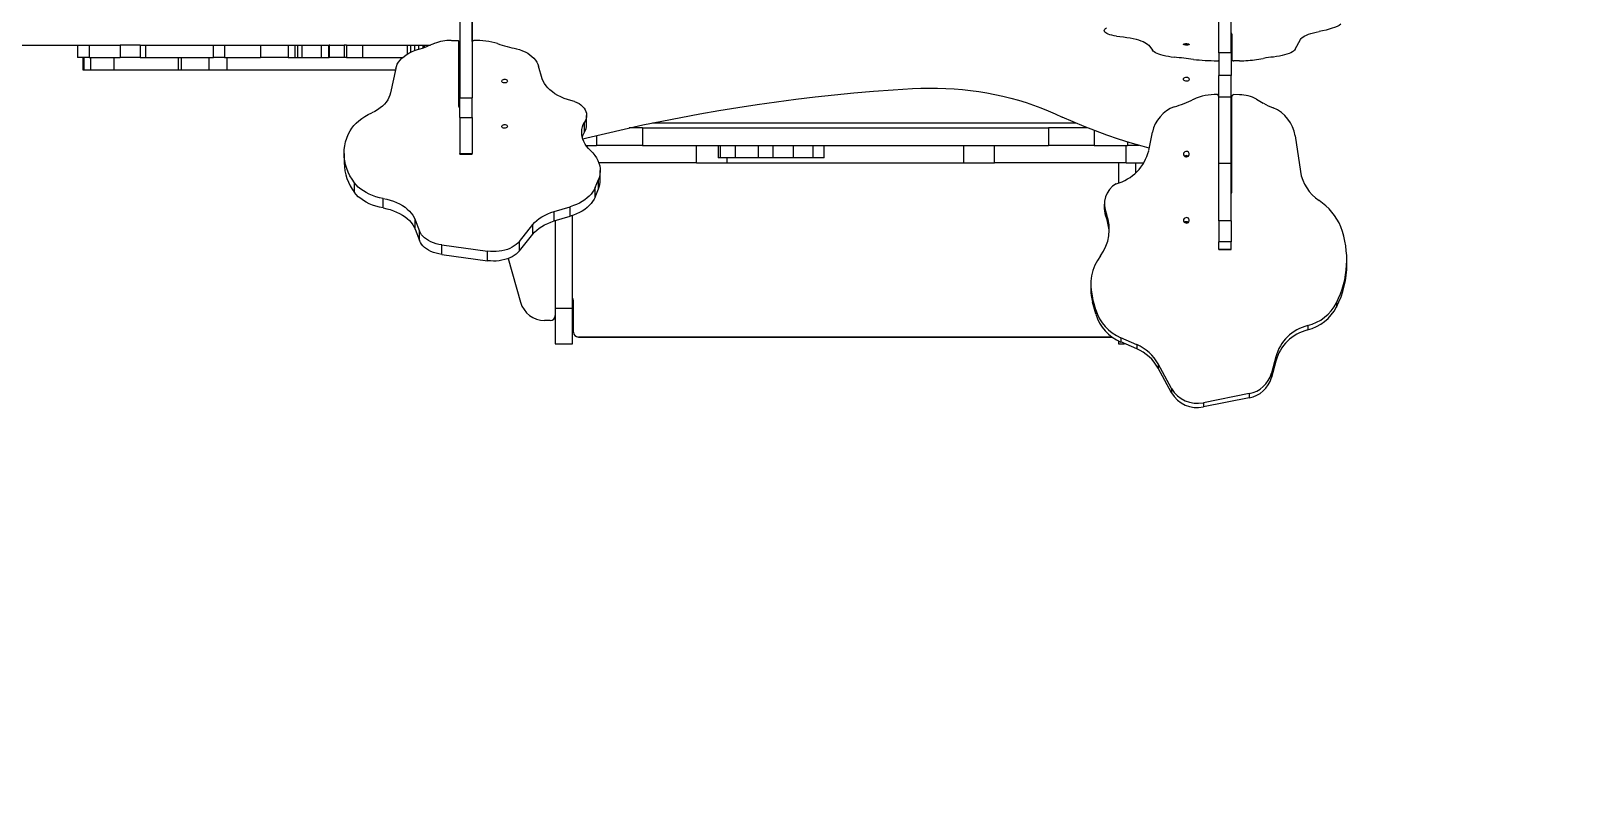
# Model space of a CAD drawing. Header units: millimetres. Extents: x -7098 to 6497, y -6127 to 5201.
# Drawn here: x 456 to 2327, y 764 to 1684 of the extents above; entities that cross this region are included whole.
import ezdxf

# ---------------------------------------------------------------- set-up
doc = ezdxf.new("R2010")
doc.units = ezdxf.units.MM
doc.layers.add('DIKOM_ОБЪЕКТ', color=7, linetype='Continuous')
doc.layers.add('DIKOM_РАЗМЕР_ЗОНА', color=7, linetype='Continuous')
doc.styles.add('style1', font='arial.ttf', dxfattribs={"width": 0.8})
doc.dimstyles.new('1-50', dxfattribs={"dimtxt": 300, "dimasz": 200, "dimexe": 100, "dimexo": 0, "dimgap": 100, "dimtad": 1, "dimdec": 0, "dimtxsty": 'style1', "dimcen": 0, "dimclrd": 7, "dimclre": 7, "dimadec": 1, "dimazin": 2, "dimtfac": 1, "dimtdec": 0, "dimtmove": 1, "dimatfit": 3, "dimfxl": 0, "dimlwd": 25, "dimlwe": 18, "dimarcsym": 0})

# ---------------------------------------------------------------- blocks, each defined once
blk = doc.blocks.new('*D19')
at = {"layer": 'Defpoints', "color": 0, "transparency": 16777216}
for p in [(-3422.4, 1730.2), (4498.5, 1730.2), (-3422.4, -5447.2)]:
    blk.add_point(p, dxfattribs=at)
at = {"layer": 'DIKOM_РАЗМЕР_ЗОНА', "color": 7, "lineweight": 18, "transparency": 16777216}
for p, q in [((-3422.4, 1730.2), (-3422.4, -5547.2)), ((4498.5, 1730.2), (4498.5, -5547.2))]:
    blk.add_line(p, q, dxfattribs=at)
at = {"layer": 'DIKOM_РАЗМЕР_ЗОНА', "color": 7, "lineweight": 25, "transparency": 16777216}
blk.add_line((4298.5, -5447.2), (-3222.4, -5447.2), dxfattribs=at)
at = {"layer": 'DIKOM_РАЗМЕР_ЗОНА', "color": 7, "transparency": 16777216}
for points in [[(-3222.4, -5413.9), (-3222.4, -5480.6), (-3422.4, -5447.2)], [(4298.5, -5413.9), (4298.5, -5480.6), (4498.5, -5447.2)]]:
    blk.add_solid(points, dxfattribs=at)
at = {"layer": 'DIKOM_РАЗМЕР_ЗОНА', "color": 0, "transparency": 16777216, "insert": (538, -5194.1), "char_height": 300, "attachment_point": 5, "style": 'style1'}
blk.add_mtext('7900', dxfattribs=at)
blk = doc.blocks.new('*D17')
at = {"layer": 'Defpoints', "color": 0, "transparency": 16777216}
for p in [(-5422.4, 1752.1), (6497.5, 1509.8), (-5422.4, -6026.7)]:
    blk.add_point(p, dxfattribs=at)
at = {"layer": 'DIKOM_РАЗМЕР_ЗОНА', "color": 7, "lineweight": 18, "transparency": 16777216}
for p, q in [((-5422.4, 1752.1), (-5422.4, -6126.7)), ((6497.5, 1509.8), (6497.5, -6126.7))]:
    blk.add_line(p, q, dxfattribs=at)
at = {"layer": 'DIKOM_РАЗМЕР_ЗОНА', "color": 7, "lineweight": 25, "transparency": 16777216}
blk.add_line((6297.5, -6026.7), (-5222.4, -6026.7), dxfattribs=at)
at = {"layer": 'DIKOM_РАЗМЕР_ЗОНА', "color": 7, "transparency": 16777216}
for points in [[(-5222.4, -5993.4), (-5222.4, -6060.1), (-5422.4, -6026.7)], [(6297.5, -5993.4), (6297.5, -6060.1), (6497.5, -6026.7)]]:
    blk.add_solid(points, dxfattribs=at)
at = {"layer": 'DIKOM_РАЗМЕР_ЗОНА', "color": 0, "transparency": 16777216, "insert": (537.5, -5773.6), "char_height": 300, "attachment_point": 5, "style": 'style1'}
blk.add_mtext('11900', dxfattribs=at)

msp = doc.modelspace()

# ---------------------------------------------------------------- linework, layer by layer
at = {"layer": 'DIKOM_ОБЪЕКТ', "color": 7, "linetype": 'Continuous', "lineweight": 15}
for p, q in [((988, 1671), (988, 1809.4)), ((973, 1707.1), (973, 1603)), ((988, 1707.1), (988, 1603)), ((1888, 1657.2), (1888, 1695.3)), ((1903, 1657.2), (1903, 1695.3)), ((400, 1666.7), (528.3, 1666.7)), ((512.2, 1666.7), (512.2, 1651.7)), ((512.3, 1666.7), (512.3, 1651.7)), ((526.4, 1666.7), (526.4, 1651.7)), ((528.3, 1666.7), (563.7, 1666.7)), ((563.7, 1666.7), (563.7, 1651.7)), ((587.8, 1666.7), (563.7, 1666.7)), ((587.8, 1666.7), (587.8, 1651.7)), ((587.8, 1666.7), (594.2, 1666.7)), ((594.2, 1666.7), (594.2, 1651.7)), ((594.2, 1666.7), (646.8, 1666.7)), ((646.8, 1666.7), (774.2, 1666.7)), ((676.1, 1651.7), (676.1, 1666.7)), ((689.4, 1666.7), (689.4, 1651.7)), ((732.8, 1666.7), (732.8, 1651.7)), ((766.2, 1666.7), (766.2, 1651.7)), ((774, 1666.7), (774, 1651.7)), ((774, 1666.7), (774, 1651.7)), ((774.2, 1666.7), (777.5, 1666.7)), ((777.5, 1666.7), (777.5, 1651.7)), ((777.5, 1666.7), (782.5, 1666.7)), ((782.5, 1666.7), (782.5, 1651.7)), ((782.5, 1666.7), (805.8, 1666.7)), ((805.8, 1666.7), (805.8, 1651.7)), ((805.8, 1666.7), (814.8, 1666.7)), ((814.8, 1666.7), (814.8, 1651.7)), ((814.8, 1666.7), (815.7, 1666.7)), ((815.7, 1666.7), (815.7, 1651.7)), ((816.5, 1666.7), (815.7, 1666.7)), ((816.5, 1666.7), (833.6, 1666.7)), ((833.6, 1666.7), (833.6, 1651.7)), ((836.3, 1666.7), (833.6, 1666.7)), ((836.3, 1666.7), (836.3, 1651.7)), ((836.3, 1666.7), (855.9, 1666.7)), ((855.9, 1666.7), (855.9, 1651.7)), ((855.9, 1666.7), (905.7, 1666.7)), ((905.7, 1666.7), (937.8, 1666.7)), ((909.7, 1666.7), (909.7, 1655.8)), ((913.8, 1666.7), (913.8, 1658.1)), ((918.6, 1666.7), (918.6, 1660.1)), ((923.3, 1666.7), (923.3, 1661.6)), ((928.3, 1666.7), (928.3, 1663)), ((930.1, 1666.7), (930.1, 1663.7)), ((933.6, 1666.7), (933.6, 1665)), ((942.4, 1668.6), (934.2, 1665.2)), ((935.5, 1665.8), (935.5, 1666.7)), ((962.9, 1672.2), (970, 1672.2)), ((972, 1592.7), (972, 1670.9)), ((972, 1666.7), (973, 1666.7)), ((988, 1682.4), (988, 1682.4)), ((988, 1677.1), (988, 1677.1)), ((1803.7, 1666.4), (1808.1, 1660.3)), ((1904, 1679.8), (1904, 1648.3)), ((1980.2, 1661.5), (1986.5, 1673.3)), ((512.2, 1651.7), (512.3, 1651.7)), ((526.4, 1651.7), (512.3, 1651.7)), ((518.7, 1651.7), (518.7, 1636.7)), ((519.6, 1651.7), (519.6, 1636.7)), ((526.4, 1651.7), (563.7, 1651.7)), ((528, 1651.7), (528, 1636.7)), ((555.8, 1651.7), (555.8, 1636.7)), ((587.8, 1651.7), (563.7, 1651.7)), ((587.8, 1651.7), (594.2, 1651.7)), ((594.2, 1651.7), (676.1, 1651.7)), ((633.4, 1651.7), (633.4, 1636.7)), ((637, 1651.7), (637, 1636.7)), ((670.3, 1651.7), (670.3, 1636.7)), ((689.4, 1651.7), (676.1, 1651.7)), ((689.4, 1651.7), (732.8, 1651.7)), ((692, 1651.7), (692, 1636.7)), ((766.2, 1651.7), (732.8, 1651.7)), ((766.2, 1651.7), (774, 1651.7)), ((774, 1651.7), (777.5, 1651.7)), ((777.5, 1651.7), (782.5, 1651.7)), ((782.5, 1651.7), (805.8, 1651.7)), ((805.8, 1651.7), (814.8, 1651.7)), ((814.8, 1651.7), (815.7, 1651.7)), ((833.6, 1651.7), (815.7, 1651.7)), ((836.3, 1651.7), (833.6, 1651.7)), ((836.3, 1651.7), (855.9, 1651.7)), ((855.9, 1651.7), (904.3, 1651.7)), ((1903, 1657.2), (1888, 1657.2)), ((1888, 1657.2), (1888, 1629.8)), ((1903, 1657.2), (1903, 1629.8)), ((1913.2, 1647.8), (1906, 1647.8)), ((1933.7, 1649.2), (1941.8, 1650.6)), ((518.7, 1636.7), (519.6, 1636.7)), ((519.6, 1636.7), (528, 1636.7)), ((528, 1636.7), (555.8, 1636.7)), ((555.8, 1636.7), (633.4, 1636.7)), ((633.4, 1636.7), (637, 1636.7)), ((637, 1636.7), (670.3, 1636.7)), ((670.3, 1636.7), (692, 1636.7)), ((692, 1636.7), (895.5, 1636.7)), ((895.8, 1638.2), (889.6, 1608.9)), ((1072.4, 1626), (1068, 1641.2)), ((1903, 1629.8), (1888, 1629.8)), ((1888, 1604), (1888, 1629.8)), ((1903, 1604), (1903, 1629.8)), ((973, 1603), (988, 1603)), ((973, 1579.4), (973, 1603)), ((988, 1579.4), (988, 1603)), ((1903, 1604), (1888, 1604)), ((1888, 1523.8), (1888, 1604)), ((1903, 1523.8), (1903, 1604)), ((1904, 1490.6), (1904, 1605)), ((1913.2, 1606.8), (1906, 1606.9)), ((1933.7, 1601.6), (1941.8, 1596.7)), ((973, 1579.4), (988, 1579.4)), ((973, 1579.4), (973, 1535.9)), ((988, 1579.4), (988, 1535.9)), ((1123.3, 1562.2), (1123.3, 1573.7)), ((1126, 1570.4), (1126, 1581.9)), ((1205.2, 1572.7), (1715.3, 1572.7)), ((1138, 1557.6), (1138, 1545.7)), ((1193.3, 1566.7), (1177.3, 1566.7)), ((1193.3, 1566.7), (1193.3, 1545.7)), ((1193.3, 1566.7), (1682.8, 1566.7)), ((1682.8, 1566.7), (1682.8, 1545.7)), ((1730, 1566.7), (1682.8, 1566.7)), ((1738, 1563.6), (1738, 1545.7)), ((1803.7, 1539.4), (1808.1, 1561.6)), ((1980.2, 1557.2), (1986.5, 1514.4)), ((833.6, 1536), (833.6, 1524.5)), ((973, 1535.9), (988, 1535.9)), ((973, 1535.2), (973, 1535.9)), ((973, 1535.2), (988, 1535.2)), ((988, 1535.2), (988, 1535.9)), ((1125.1, 1545.7), (1138, 1545.7)), ((1193.3, 1545.7), (1138, 1545.7)), ((1193.3, 1545.7), (1682.8, 1545.7)), ((1258.4, 1524.7), (1258.4, 1545.7)), ((1284.7, 1545.7), (1284.7, 1530.7)), ((1287.4, 1530.7), (1287.4, 1545.7)), ((1305.3, 1530.7), (1305.3, 1545.7)), ((1333, 1530.7), (1333, 1545.7)), ((1350.9, 1530.7), (1350.9, 1545.7)), ((1375.4, 1530.7), (1375.4, 1545.7)), ((1399.2, 1530.7), (1399.2, 1545.7)), ((1412.3, 1530.7), (1412.3, 1545.7)), ((1580.7, 1524.7), (1580.7, 1545.7)), ((1617.6, 1524.7), (1617.6, 1545.7)), ((1738, 1545.7), (1682.8, 1545.7)), ((1738, 1545.7), (1778, 1545.7)), ((1776.3, 1524.7), (1776.3, 1545.7)), ((1778, 1549.9), (1778, 1545.7)), ((1791.7, 1545.7), (1778, 1545.7)), ((1258.4, 1524.7), (1140.7, 1524.7)), ((1258.4, 1524.7), (1295.4, 1524.7)), ((1287.4, 1530.7), (1284.7, 1530.7)), ((1305.3, 1530.7), (1287.4, 1530.7)), ((1295.4, 1524.7), (1295.4, 1530.7)), ((1295.4, 1524.7), (1580.7, 1524.7)), ((1333, 1530.7), (1305.3, 1530.7)), ((1350.9, 1530.7), (1333, 1530.7)), ((1375.4, 1530.7), (1350.9, 1530.7)), ((1399.2, 1530.7), (1375.4, 1530.7)), ((1412.3, 1530.7), (1399.2, 1530.7)), ((1580.7, 1524.7), (1617.6, 1524.7)), ((1776.3, 1524.7), (1617.6, 1524.7)), ((1767, 1524.7), (1767, 1500.3)), ((1776.3, 1524.7), (1797.8, 1524.7)), ((1788, 1512.7), (1788, 1524.7)), ((1903, 1523.8), (1888, 1523.8)), ((1888, 1454.8), (1888, 1523.8)), ((1903, 1454.8), (1903, 1523.8)), ((846, 1489.1), (846, 1500.6)), ((1136.1, 1494.9), (1140.2, 1504.7)), ((1140.2, 1493.2), (1140.2, 1504.7)), ((1142.3, 1503.9), (1142.3, 1515.4)), ((880.8, 1470.3), (880.8, 1481.7)), ((1136.1, 1483.4), (1136.1, 1494.9)), ((1136.1, 1483.4), (1140.2, 1493.2)), ((1086.9, 1466.1), (1106.1, 1471.8)), ((1086.9, 1454.6), (1086.9, 1466.1)), ((1086.9, 1454.6), (1106.1, 1460.3)), ((1106.1, 1460.3), (1106.1, 1471.8)), ((1109, 1349.4), (1109, 1461.2)), ((1750.1, 1474.9), (1750.1, 1469.7)), ((1752.8, 1462.9), (1752.8, 1457.8)), ((919.3, 1456.1), (924.5, 1442.5)), ((919.3, 1444.6), (919.3, 1456.1)), ((919.3, 1444.6), (924.5, 1431)), ((924.5, 1431), (924.5, 1442.5)), ((1044.9, 1429.9), (1061.1, 1450.2)), ((1061.1, 1438.7), (1061.1, 1450.2)), ((1088, 1454.9), (1088, 1349.4)), ((1903, 1454.8), (1888, 1454.8)), ((1888, 1454.8), (1888, 1429.5)), ((1903, 1454.8), (1903, 1429.5)), ((951.2, 1425.8), (1006.5, 1418.2)), ((951.2, 1414.3), (951.2, 1425.8)), ((1044.9, 1418.5), (1061.1, 1438.7)), ((1044.9, 1418.5), (1044.9, 1429.9)), ((1903, 1429.5), (1888, 1429.5)), ((1888, 1420.2), (1888, 1429.5)), ((1903, 1420.2), (1903, 1429.5)), ((951.2, 1414.3), (1006.5, 1406.7)), ((1006.5, 1406.7), (1006.5, 1418.2)), ((1031.5, 1409.4), (1046.3, 1356.7)), ((1903, 1420.2), (1888, 1420.2)), ((1888, 1420.2), (1888, 1420.1)), ((1888, 1420.1), (1903, 1420.1)), ((1903, 1420.2), (1903, 1420.1)), ((2042.5, 1402.6), (2042.5, 1407.8)), ((1733.7, 1377.7), (1733.7, 1372.5)), ((1088, 1349.4), (1109, 1349.4)), ((1088, 1349.4), (1088, 1306.7)), ((1109, 1306.7), (1109, 1349.4)), ((1110, 1320.7), (1110, 1358.7)), ((1739.9, 1347.6), (1735.9, 1362)), ((1735.9, 1362), (1735.9, 1356.9)), ((1739.9, 1342.5), (1735.9, 1356.9)), ((1739.9, 1347.6), (1739.9, 1342.5)), ((2030.1, 1356), (2030.1, 1350.9)), ((1082, 1334.7), (1075.2, 1334.7)), ((1995.3, 1328.4), (1995.3, 1323.3)), ((1759.5, 1314.7), (1116, 1314.7)), ((1116, 1314.7), (1759.5, 1314.7)), ((1767, 1310.1), (1767, 1306.7)), ((1789.2, 1305.5), (1770, 1313.9)), ((1770, 1313.9), (1770, 1308.8)), ((1088, 1306.7), (1109, 1306.7)), ((1767, 1306.7), (1774.6, 1306.7)), ((1789.2, 1300.4), (1770, 1308.8)), ((1789.2, 1305.5), (1789.2, 1300.4)), ((1831.1, 1252.7), (1815, 1282.3)), ((1815, 1282.3), (1815, 1277.1)), ((1831.1, 1247.6), (1815, 1277.1)), ((1956.7, 1290.9), (1951.6, 1271)), ((1956.7, 1285.8), (1951.6, 1265.9)), ((1956.7, 1290.9), (1956.7, 1285.8)), ((1951.6, 1271), (1951.6, 1265.9)), ((1831.1, 1252.7), (1831.1, 1247.6)), ((1924.9, 1246.6), (1869.5, 1235.6)), ((1924.9, 1241.5), (1869.5, 1230.4)), ((1869.5, 1235.6), (1869.5, 1230.4)), ((1924.9, 1246.6), (1924.9, 1241.5))]:
    msp.add_line(p, q, dxfattribs=at)
at = {"layer": 'DIKOM_ОБЪЕКТ', "color": 7, "linetype": 'Continuous', "lineweight": 15, "flags": 128}
for points in [[(1764.6, 1677.3), (1761.8, 1677.9), (1759.2, 1678.4), (1756.9, 1679.1), (1754.9, 1679.8), (1753.3, 1680.6), (1751.9, 1681.4), (1750.9, 1682.2), (1750.3, 1683.1), (1750.1, 1684), (1750.2, 1684.9), (1750.7, 1685.8), (1751.6, 1686.6), (1752.8, 1687.4)], [(2035.3, 1691.7), (2033.2, 1690.4), (2030.7, 1689.1), (2027.8, 1687.9), (2024.6, 1686.8), (2021.2, 1685.7), (2017.4, 1684.7), (2013.3, 1683.8), (2009, 1682.9)], [(970, 1672.2), (970.4, 1672.2), (970.8, 1672.1), (971.1, 1672), (971.4, 1671.8), (971.7, 1671.6), (971.9, 1671.4), (972, 1671.2), (972, 1670.9)], [(988, 1671), (988.1, 1671.2), (988.2, 1671.5), (988.4, 1671.7), (988.6, 1671.9), (988.9, 1672), (989.2, 1672.2), (989.6, 1672.2), (990, 1672.3)], [(1764.6, 1677.3), (1769, 1676.9), (1773.2, 1676.5), (1777.3, 1675.9), (1781.2, 1675.2), (1784.8, 1674.5), (1788.3, 1673.7), (1791.4, 1672.8), (1794.3, 1671.8), (1796.8, 1670.8), (1799.1, 1669.8), (1801, 1668.7), (1802.5, 1667.5), (1803.7, 1666.4)], [(1845.5, 1667.5), (1845.7, 1667.8), (1846.3, 1668.1), (1847.1, 1668.3), (1848.2, 1668.4), (1849.3, 1668.4), (1850.4, 1668.3), (1851.4, 1668.2), (1852.1, 1667.9), (1852.5, 1667.7), (1852.5, 1667.4), (1852.1, 1667.1), (1851.4, 1666.8), (1850.4, 1666.7), (1849.3, 1666.6), (1848.2, 1666.6), (1847.1, 1666.8), (1846.3, 1667), (1845.7, 1667.2), (1845.5, 1667.5)], [(1986.5, 1673.3), (1987.3, 1674.4), (1988.4, 1675.5), (1989.9, 1676.6), (1991.7, 1677.7), (1993.9, 1678.7), (1996.4, 1679.7), (1999.1, 1680.6), (2002.2, 1681.4), (2005.5, 1682.2), (2009, 1682.9)], [(895.8, 1638.2), (896.6, 1640.9), (897.7, 1643.5), (899.2, 1646), (901.1, 1648.5), (903.3, 1650.8), (905.8, 1653), (908.5, 1655), (911.6, 1656.9), (914.9, 1658.6), (918.5, 1660.1), (922.2, 1661.3)], [(1041.6, 1662.2), (1045.2, 1661.1), (1048.6, 1659.8), (1051.9, 1658.3), (1054.9, 1656.7), (1057.6, 1654.8), (1060.1, 1652.8), (1062.3, 1650.7), (1064.2, 1648.5), (1065.8, 1646.1), (1067, 1643.7), (1068, 1641.2)], [(1834.4, 1651.8), (1830.8, 1652.2), (1827.4, 1652.8), (1824.2, 1653.4), (1821.2, 1654), (1818.4, 1654.8), (1816, 1655.6), (1813.7, 1656.4), (1811.8, 1657.3), (1810.3, 1658.3), (1809, 1659.3), (1808.1, 1660.3)], [(1980.2, 1661.5), (1979.5, 1660.4), (1978.3, 1659.3), (1976.8, 1658.3), (1975, 1657.3), (1972.8, 1656.4), (1970.3, 1655.5), (1967.5, 1654.7), (1964.4, 1653.9), (1961.1, 1653.3), (1957.6, 1652.7), (1953.9, 1652.2)], [(1845.5, 1625.5), (1845.7, 1626.3), (1846.3, 1627), (1847.1, 1627.6), (1848.2, 1627.9), (1849.3, 1628), (1850.4, 1627.8), (1851.4, 1627.3), (1852.1, 1626.7), (1852.5, 1625.9), (1852.5, 1625.1), (1852.1, 1624.3), (1851.4, 1623.7), (1850.4, 1623.2), (1849.3, 1623), (1848.2, 1623.1), (1847.1, 1623.4), (1846.3, 1624), (1845.7, 1624.7), (1845.5, 1625.5)], [(1030.5, 1623.2), (1030.3, 1622.5), (1029.8, 1621.8), (1028.9, 1621.3), (1027.9, 1621), (1026.7, 1621), (1025.6, 1621.1), (1024.7, 1621.5), (1024, 1622.1), (1023.6, 1622.8), (1023.6, 1623.6), (1024, 1624.3), (1024.7, 1624.9), (1025.6, 1625.3), (1026.7, 1625.4), (1027.9, 1625.4), (1028.9, 1625.1), (1029.8, 1624.6), (1030.3, 1623.9), (1030.5, 1623.2)], [(1111.5, 1598.8), (1107.1, 1599.8), (1102.8, 1601), (1098.8, 1602.4), (1094.9, 1604.1), (1091.2, 1605.9), (1087.8, 1607.9), (1084.7, 1610.1), (1081.8, 1612.5), (1079.2, 1615), (1077, 1617.6), (1075.1, 1620.3), (1073.6, 1623.1), (1072.4, 1626)], [(1121.2, 1553.5), (1126.3, 1554.7), (1148.7, 1560.2), (1171.2, 1565.4), (1193.8, 1570.3), (1216.6, 1575.1), (1239.4, 1579.5), (1262.3, 1583.8), (1285.3, 1587.8), (1308.4, 1591.5), (1331.5, 1595), (1354.8, 1598.3), (1378.1, 1601.3), (1401.4, 1604.1), (1424.8, 1606.6), (1448.3, 1608.9), (1471.8, 1610.9), (1495.4, 1612.7), (1518.9, 1614.2)], [(1518.9, 1614.2), (1529, 1614.6), (1539, 1614.8), (1549, 1614.8), (1559, 1614.4), (1569, 1613.8), (1579, 1613), (1588.9, 1611.9), (1598.7, 1610.6), (1608.5, 1609), (1618.2, 1607.1), (1627.8, 1605), (1637.2, 1602.7), (1646.6, 1600.1), (1655.8, 1597.3), (1664.8, 1594.2), (1673.7, 1590.9), (1682.4, 1587.4), (1691, 1583.7), (1699.3, 1579.8)], [(889.6, 1608.9), (888.8, 1606.1), (887.6, 1603.3), (886.1, 1600.6), (884.3, 1598), (882.2, 1595.4), (879.7, 1593), (876.9, 1590.8), (873.9, 1588.7), (870.6, 1586.7), (867, 1584.9)], [(1111.5, 1598.8), (1114.3, 1597.5), (1116.8, 1596.1), (1119.1, 1594.4), (1121.1, 1592.6), (1122.8, 1590.7), (1124.1, 1588.7), (1125.1, 1586.6), (1125.7, 1584.4), (1126, 1582.3), (1125.9, 1580.1), (1125.4, 1577.9), (1124.5, 1575.8), (1123.3, 1573.7)], [(840.8, 1563.2), (842.9, 1566.4), (845.4, 1569.5), (848.3, 1572.5), (851.4, 1575.3), (854.9, 1578), (858.7, 1580.5), (862.7, 1582.8), (867, 1584.9)], [(1130.7, 1539.4), (1128.1, 1541.9), (1125.9, 1544.6), (1124.1, 1547.3), (1122.5, 1550.2), (1121.4, 1553.1), (1120.5, 1556), (1120.1, 1559), (1120, 1562), (1120.3, 1565), (1120.9, 1567.9), (1121.9, 1570.9), (1123.3, 1573.7)], [(1804.2, 1542.3), (1795.7, 1544.6), (1781.4, 1548.8), (1767.2, 1553.3), (1753.2, 1558.1), (1739.5, 1563.1), (1725.9, 1568.4), (1712.5, 1574), (1699.3, 1579.8)], [(846, 1500.6), (843.1, 1504.8), (840.6, 1509.1), (838.5, 1513.5), (836.7, 1518), (835.3, 1522.5), (834.4, 1527), (833.8, 1531.6), (833.6, 1536.2), (833.8, 1540.8), (834.4, 1545.3), (835.4, 1549.9), (836.8, 1554.4), (838.6, 1558.8), (840.8, 1563.2)], [(1030.5, 1568.6), (1030.3, 1567.8), (1029.8, 1567.2), (1028.9, 1566.7), (1027.9, 1566.4), (1026.7, 1566.3), (1025.6, 1566.5), (1024.7, 1566.9), (1024, 1567.5), (1023.6, 1568.2), (1023.6, 1568.9), (1024, 1569.6), (1024.7, 1570.2), (1025.6, 1570.6), (1026.7, 1570.8), (1027.9, 1570.7), (1028.9, 1570.4), (1029.8, 1569.9), (1030.3, 1569.3), (1030.5, 1568.6)], [(1130.7, 1539.4), (1133.4, 1536.6), (1135.8, 1533.7), (1137.9, 1530.7), (1139.6, 1527.6), (1140.8, 1524.4), (1141.7, 1521.1), (1142.2, 1517.8), (1142.3, 1514.5), (1142, 1511.2), (1141.3, 1508), (1140.2, 1504.7)], [(1845.5, 1535.2), (1845.7, 1534.2), (1846.3, 1533.2), (1847.1, 1532.5), (1848.2, 1532), (1849.3, 1532), (1850.4, 1532.2), (1851.4, 1532.8), (1852.1, 1533.7), (1852.5, 1534.7), (1852.5, 1535.8), (1852.1, 1536.8), (1851.4, 1537.6), (1850.4, 1538.2), (1849.3, 1538.5), (1848.2, 1538.4), (1847.1, 1538), (1846.3, 1537.2), (1845.7, 1536.3), (1845.5, 1535.2)], [(880.8, 1481.7), (876.3, 1482.7), (872, 1483.9), (867.9, 1485.3), (863.9, 1486.9), (860.2, 1488.8), (856.8, 1490.8), (853.6, 1493), (850.7, 1495.4), (848.2, 1498), (846, 1500.6)], [(880.8, 1470.3), (876.3, 1471.2), (872, 1472.4), (867.9, 1473.8), (863.9, 1475.4), (860.2, 1477.3), (856.8, 1479.3), (853.6, 1481.5), (850.7, 1483.9), (848.2, 1486.5), (846, 1489.1)], [(880.8, 1481.7), (885, 1480.9), (889.2, 1479.7), (893.1, 1478.4), (896.9, 1476.9), (900.5, 1475.2), (903.9, 1473.3), (907, 1471.2), (909.8, 1469), (912.4, 1466.6), (914.6, 1464.1), (916.5, 1461.5), (918.1, 1458.8), (919.3, 1456.1)], [(1136.1, 1494.9), (1134.9, 1492.2), (1133.2, 1489.5), (1131.3, 1487), (1129, 1484.6), (1126.5, 1482.3), (1123.7, 1480.1), (1120.6, 1478.1), (1117.3, 1476.2), (1113.7, 1474.6), (1110, 1473.1), (1106.1, 1471.8)], [(1136.1, 1483.4), (1134.9, 1480.7), (1133.2, 1478), (1131.3, 1475.5), (1129, 1473.1), (1126.5, 1470.8), (1123.7, 1468.6), (1120.6, 1466.6), (1117.3, 1464.7), (1113.7, 1463.1), (1110, 1461.6), (1106.1, 1460.3)], [(880.8, 1470.3), (885, 1469.4), (889.2, 1468.3), (893.1, 1466.9), (896.9, 1465.4), (900.5, 1463.7), (903.9, 1461.8), (907, 1459.7), (909.8, 1457.5), (912.4, 1455.1), (914.6, 1452.6), (916.5, 1450), (918.1, 1447.3), (919.3, 1444.6)], [(1061.1, 1450.2), (1063.3, 1452.7), (1065.9, 1455.1), (1068.8, 1457.4), (1071.9, 1459.5), (1075.3, 1461.4), (1079, 1463.2), (1082.8, 1464.7), (1086.9, 1466.1)], [(951.2, 1425.8), (947.8, 1426.4), (944.4, 1427.2), (941.2, 1428.2), (938.2, 1429.4), (935.4, 1430.9), (932.8, 1432.5), (930.5, 1434.2), (928.5, 1436.1), (926.8, 1438.1), (925.5, 1440.3), (924.5, 1442.5)], [(1061.1, 1438.7), (1063.3, 1441.2), (1065.9, 1443.6), (1068.8, 1445.9), (1071.9, 1448), (1075.3, 1449.9), (1079, 1451.7), (1082.8, 1453.2), (1086.9, 1454.6)], [(1845.5, 1455.4), (1845.7, 1454.3), (1846.3, 1453.3), (1847.1, 1452.6), (1848.2, 1452.2), (1849.3, 1452.1), (1850.4, 1452.3), (1851.4, 1452.9), (1852.1, 1453.8), (1852.5, 1454.8), (1852.5, 1455.9), (1852.1, 1456.9), (1851.4, 1457.8), (1850.4, 1458.4), (1849.3, 1458.6), (1848.2, 1458.5), (1847.1, 1458.1), (1846.3, 1457.4), (1845.7, 1456.4), (1845.5, 1455.4)], [(951.2, 1414.3), (947.8, 1414.9), (944.4, 1415.7), (941.2, 1416.7), (938.2, 1417.9), (935.4, 1419.4), (932.8, 1421), (930.5, 1422.7), (928.5, 1424.6), (926.8, 1426.6), (925.5, 1428.8), (924.5, 1431)], [(1044.9, 1429.9), (1043.1, 1428), (1041.1, 1426.2), (1038.8, 1424.5), (1036.2, 1422.9), (1033.4, 1421.6), (1030.4, 1420.4), (1027.2, 1419.4), (1023.9, 1418.7), (1020.5, 1418.1), (1017, 1417.8), (1013.5, 1417.7), (1010, 1417.9), (1006.5, 1418.2)], [(1044.9, 1418.5), (1043.1, 1416.5), (1041.1, 1414.7), (1038.8, 1413), (1036.2, 1411.4), (1033.4, 1410.1), (1030.4, 1408.9), (1027.2, 1408), (1023.9, 1407.2), (1020.5, 1406.7), (1017, 1406.3), (1013.5, 1406.2), (1010, 1406.4), (1006.5, 1406.7)]]:
    msp.add_lwpolyline(points, dxfattribs=at)
at = {"layer": 'DIKOM_ОБЪЕКТ', "color": 7, "linetype": 'Continuous', "lineweight": 15}
for centre, radius, start, end in [((903.7, 1738.4), 79.3, 283.4783, 292.6159), ((963.2, 1609.4), 62.8, 90.3356, 109.4027), ((992.5, 1584.2), 88.1, 72.7514, 91.6367), ((1071.4, 1820.2), 160.8, 250.8218, 259.3297), ((1902.8, 1679.4), 1.28, 18.3566, 80.3573), ((1806.9, 1287), 365.9, 82.0594, 85.6895), ((1883.5, 1860.1), 212.3, 262.9664, 270.7146), ((1886.5, 1650), 2.27, 259.016, 311.0965), ((1905.6, 1650.1), 2.38, 229.7197, 281.4314), ((1913, 1796.9), 149.2, 270.0579, 277.9563), ((1970.4, 1479.7), 173.3, 95.4714, 99.4771), ((975, 1592.8), 2.99, 181.9544, 228.306), ((1849.4, 1552.7), 42.3, 110.826, 167.8868), ((1801.6, 1710.6), 122.8, 285.5095, 297.0667), ((1883.8, 1544.3), 62.7, 87.8621, 114.8031), ((1886.1, 1605), 1.94, 1.7449, 89.6082), ((1906, 1604.9), 1.94, 87.9318, 178.15), ((1912.5, 1561.3), 45.5, 62.2938, 89.1669), ((1975, 1650.8), 63.5, 238.5131, 250.5471), ((1936.3, 1550.1), 44.5, 9.2036, 66.7811), ((1147.3, 1549.1), 27.4, 151.3312, 166.4879), ((1111.8, 1570.6), 14.2, 323.7767, 359.2041), ((1750.2, 1552.7), 55.1, 285.1133, 345.9686), ((893.1, 1525.5), 59.5, 180.9361, 217.6886), ((1849, 1529.7), 3.66, 53.2448, 126.7552), ((1849, 1528.6), 4.63, 61.4148, 118.5852), ((1114.2, 1504), 28.1, 337.4816, 359.8472), ((1778.3, 1474.9), 28.2, 119.1952, 205.1696), ((2037.2, 1522.2), 51.3, 188.7792, 236.7101), ((1898.6, 1490.6), 5.4, 324.5694, 359.8521), ((1969.8, 1420.1), 71, 22.726, 56.4538), ((1703.2, 1444.6), 52.9, 322.9565, 20.2249), ((1777.7, 1469.8), 27.6, 180.0563, 205.741), ((1703.4, 1439.5), 52.6, 2.8368, 20.3286), ((1849, 1449.9), 3.66, 53.2438, 126.7562), ((1849, 1448.7), 4.63, 61.4175, 118.5825), ((1928.3, 1407.7), 114.1, 333.055, 20.3989), ((1792.4, 1377.7), 58.6, 143.2328, 195.48), ((1927.8, 1402.8), 114.7, 333.1057, 359.9338), ((1791.8, 1372.5), 58.1, 180.0097, 195.6062), ((1075.2, 1364.7), 30, 195.6422, 270), ((1075.2, 1364.7), 30, 195.6422, 270), ((1104, 1358.7), 6, 0, 33.5573), ((1104, 1358.7), 6, 0, 33.5573), ((1790.5, 1362.5), 52.8, 196.3811, 247.0726), ((1981.9, 1381), 54.2, 284.255, 332.5838), ((1981.9, 1375.9), 54.2, 284.255, 332.5838), ((1082, 1340.7), 6, 270, 0), ((1082, 1340.7), 6, 270, 0), ((1790.5, 1357.3), 52.8, 196.3809, 247.0728), ((2008.1, 1276.8), 53.2, 103.8998, 164.5988), ((1116, 1320.7), 6, 180, 270), ((1116, 1320.7), 6, 180, 270), ((2008.1, 1271.6), 53.2, 103.8999, 164.5987), ((1768.1, 1256.2), 53.7, 29.0609, 66.8459), ((1768.1, 1251.1), 53.7, 29.0608, 66.8462), ((1918.8, 1280.1), 34, 280.2179, 344.5532), ((1918.8, 1274.9), 34, 280.2181, 344.553), ((1862.1, 1270.5), 35.7, 209.9069, 281.9901), ((1862.1, 1265.4), 35.7, 209.9072, 281.99)]:
    msp.add_arc(centre, radius, start, end, dxfattribs=at)

# ---------------------------------------------------------------- dimensions: what is measured, and where the dimension line sits
at = {"layer": 'DIKOM_РАЗМЕР_ЗОНА'}
for base, p1, p2, text, picture, middle in [((-5422.4, -6026.7), (6497.5, 1509.8), (-5422.4, 1752.1), '11900', '*D17', (537.5, -6026.7)), ((-3422.4, -5447.2), (4498.5, 1730.2), (-3422.4, 1730.2), '7900', '*D19', (538, -5447.2))]:
    dim = msp.add_linear_dim(base=base, p1=p1, p2=p2, text=text, dimstyle='1-50', override={"dimscale": 1, "dimtix": 0, "dimtofl": 1, "dimtmove": 1, "dimatfit": 3}, dxfattribs=at)
    dim.commit()
    dim.dimension.update_dxf_attribs({"geometry": picture, "text_midpoint": middle, "dimtype": 160})

doc.saveas('drawing.dxf')
